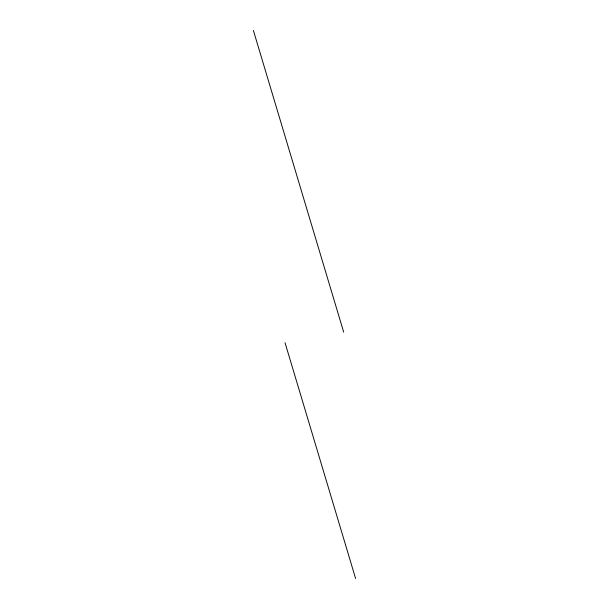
<?xml version="1.0" encoding="UTF-8"?>
<svg xmlns="http://www.w3.org/2000/svg" width="609" height="609" viewBox="0 0 609 609"><rect width="100%" height="100%" fill="white"/><g stroke="black" fill="none" stroke-linecap="round" stroke-linejoin="round"><path stroke-width="0.91" d="M253.39 30.45L343.689 332.164M285.02 342.684L355.61 578.55"/></g></svg>
